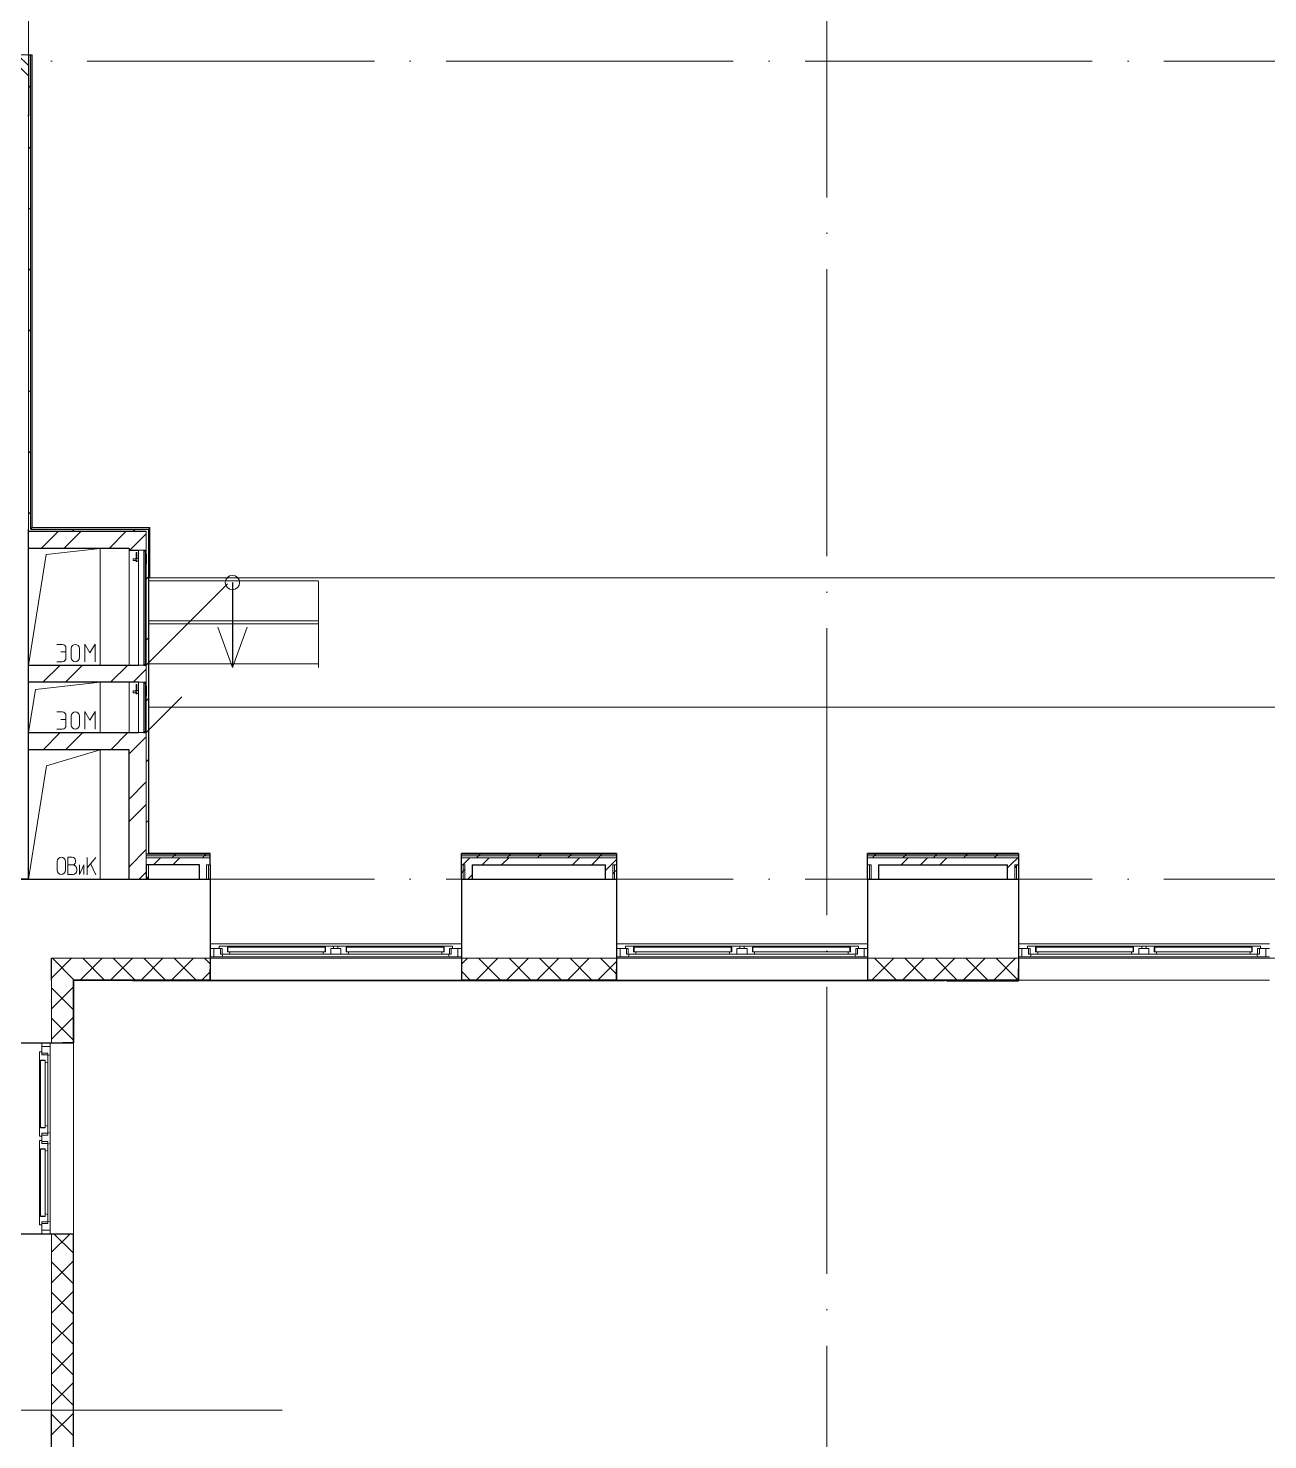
# Model space of a CAD drawing. Header units: millimetres. Extents: x -325553 to 627452, y -28539 to 738858.
# Drawn here: x 138654 to 147289, y 450974 to 460808 of the extents above; entities that cross this region are included whole.
import ezdxf

# ---------------------------------------------------------------- set-up
doc = ezdxf.new("R2010")
doc.units = ezdxf.units.MM
doc.linetypes.add('ADSK_Линия сетки', pattern=[25, 20, -2.5, 0, -2.5])
doc.linetypes.add('ADSK_Штриховая_ш2 п1_5', pattern=[4.5, 3, -1.5])
for name, color, linetype, lineweight in [('_ Окна', 7, 'Continuous', 9), ('Аннотация', 7, 'Continuous', 18), ('Двери', 252, 'Continuous', 9), ('Лестницы', 252, 'Continuous', 9), ('Линии', 7, 'Continuous', 9), ('Оборудование', 8, 'Continuous', 18), ('Ограждение', 252, 'Continuous', 9), ('Окна', 252, 'Continuous', 9), ('Оси', 252, 'Continuous', 9), ('Перекрытие', 252, 'Continuous', 18), ('Стены внутренние', 7, 'Continuous', 18), ('Стены наружные', 7, 'Continuous', 18), ('Стены штриховка', 7, 'Continuous', 9)]:
    doc.layers.add(name, color=color, linetype=linetype, lineweight=lineweight)
doc.layers.add('Узлы', color=7, linetype='Continuous')

# ---------------------------------------------------------------- blocks, each defined once
blk = doc.blocks.new('2 этаж')
at = {"layer": 'Двери', "lineweight": 18, "true_color": 0x636466}
h = blk.add_hatch(dxfattribs=at)
h.set_pattern_fill('FP_2', color=251, angle=90, style=0, pattern_type=2)
h.set_pattern_definition([(135, (137721.006, 23430.747), (-35.3553, -35.3553), [])])
h.paths.add_polyline_path([(137526, 22555.7), (137916, 22555.7), (137916, 22705.7), (137526, 22705.7), (137526, 22646)])
h.paths.add_polyline_path([(137526, 24405.7), (137916, 24405.7), (137916, 24555.7), (137526, 24555.7)])
at = {"color": 251, "lineweight": 18, "true_color": 0x636466}
for p, q in [((138219.3, 17114.4), (138189.3, 17114.4)), ((138189.3, 17114.4), (138189.3, 16994.4)), ((138383.5, 17112.4), (138323.5, 17040.9)), ((138323.5, 16992.4), (138323.5, 17112.4)), ((138115.1, 17023.1), (138115.1, 17085.7)), ((138172.5, 17023.1), (138172.5, 17085.7)), ((138222.6, 17061.1), (138189.3, 17061.1)), ((138242.6, 17081.1), (138242.6, 17091.1)), ((138252.6, 17021.1), (138252.6, 17031.1)), ((138271.7, 16994.4), (138300.4, 17061.1)), ((138271.7, 16994.4), (138271.7, 17061.1)), ((138300.4, 16994.4), (138300.4, 17061.1)), ((138383.5, 16992.4), (138347.5, 17069.5)), ((138189.3, 16994.4), (138226, 16994.4))]:
    blk.add_line(p, q, dxfattribs=at)
for centre, radius, start, end in [((138143.8, 17085.7), 28.7, 0, 180), ((138219.3, 17091.1), 23.3, 0, 90), ((138143.8, 17023.1), 28.7, 180, 0), ((138222.6, 17081.1), 20, 270, 0), ((138222.6, 17031.1), 30, 0, 90), ((138226, 17021.1), 26.7, 270, 0)]:
    blk.add_arc(centre, radius, start, end, dxfattribs=at)
at = {"layer": '_ Окна', "color": 251, "true_color": 0x636466}
for p, q in [((139206, 16478.7), (139181, 16478.7)), ((139206, 16420.7), (139206, 16478.7)), ((139304, 16486.7), (139301, 16486.7)), ((139301, 16486.7), (139301, 16454.7)), ((139301, 16454.7), (139304, 16454.7)), ((139981, 16486.7), (139304, 16486.7)), ((139304, 16486.7), (139304, 16454.7)), ((139304, 16454.7), (139304, 16486.7)), ((139304, 16454.7), (139981, 16454.7)), ((139981, 16454.7), (139981, 16486.7)), ((139981, 16486.7), (139981, 16454.7)), ((139984, 16486.7), (139981, 16486.7)), ((139981, 16454.7), (139984, 16454.7)), ((139984, 16454.7), (139984, 16486.7)), ((140131, 16486.7), (140128, 16486.7)), ((140128, 16486.7), (140128, 16454.7)), ((140128, 16454.7), (140131, 16454.7)), ((140808, 16486.7), (140131, 16486.7)), ((140131, 16486.7), (140131, 16454.7)), ((140131, 16454.7), (140131, 16486.7)), ((140131, 16454.7), (140808, 16454.7)), ((140808, 16454.7), (140808, 16486.7)), ((140808, 16486.7), (140808, 16454.7)), ((140811, 16486.7), (140808, 16486.7)), ((140808, 16454.7), (140811, 16454.7)), ((140811, 16454.7), (140811, 16486.7)), ((140931, 16478.7), (140906, 16478.7)), ((140906, 16478.7), (140906, 16420.7)), ((142036, 16478.7), (142011, 16478.7)), ((142036, 16420.7), (142036, 16478.7)), ((142134, 16486.7), (142131, 16486.7)), ((142131, 16486.7), (142131, 16454.7)), ((142131, 16454.7), (142134, 16454.7)), ((142811, 16486.7), (142134, 16486.7)), ((142134, 16486.7), (142134, 16454.7)), ((142134, 16454.7), (142134, 16486.7)), ((142134, 16454.7), (142811, 16454.7)), ((142811, 16454.7), (142811, 16486.7)), ((142811, 16486.7), (142811, 16454.7)), ((142814, 16486.7), (142811, 16486.7)), ((142811, 16454.7), (142814, 16454.7)), ((142814, 16454.7), (142814, 16486.7)), ((142961, 16486.7), (142958, 16486.7)), ((142958, 16486.7), (142958, 16454.7)), ((142958, 16454.7), (142961, 16454.7)), ((143638, 16486.7), (142961, 16486.7)), ((142961, 16486.7), (142961, 16454.7)), ((142961, 16454.7), (142961, 16486.7)), ((142961, 16454.7), (143638, 16454.7)), ((143638, 16454.7), (143638, 16486.7)), ((143638, 16486.7), (143638, 16454.7)), ((143641, 16486.7), (143638, 16486.7)), ((143638, 16454.7), (143641, 16454.7)), ((143641, 16454.7), (143641, 16486.7)), ((143761, 16478.7), (143736, 16478.7)), ((143736, 16478.7), (143736, 16420.7)), ((144836, 16478.7), (144811, 16478.7)), ((144836, 16420.7), (144836, 16478.7)), ((144934, 16486.7), (144931, 16486.7)), ((144931, 16486.7), (144931, 16454.7)), ((144931, 16454.7), (144934, 16454.7)), ((145611, 16486.7), (144934, 16486.7)), ((144934, 16486.7), (144934, 16454.7)), ((144934, 16454.7), (144934, 16486.7)), ((144934, 16454.7), (145611, 16454.7)), ((145611, 16454.7), (145611, 16486.7)), ((145611, 16486.7), (145611, 16454.7)), ((145614, 16486.7), (145611, 16486.7)), ((145611, 16454.7), (145614, 16454.7)), ((145614, 16454.7), (145614, 16486.7)), ((145761, 16486.7), (145758, 16486.7)), ((145758, 16486.7), (145758, 16454.7)), ((145758, 16454.7), (145761, 16454.7)), ((146438, 16486.7), (145761, 16486.7)), ((145761, 16486.7), (145761, 16454.7)), ((145761, 16454.7), (145761, 16486.7)), ((145761, 16454.7), (146438, 16454.7)), ((146438, 16454.7), (146438, 16486.7)), ((146438, 16486.7), (146438, 16454.7)), ((146441, 16486.7), (146438, 16486.7)), ((146438, 16454.7), (146441, 16454.7)), ((146441, 16454.7), (146441, 16486.7)), ((146561, 16478.7), (146536, 16478.7)), ((146536, 16478.7), (146536, 16420.7)), ((139181, 16420.7), (139206, 16420.7)), ((140906, 16420.7), (140931, 16420.7)), ((142011, 16420.7), (142036, 16420.7)), ((143736, 16420.7), (143761, 16420.7)), ((144811, 16420.7), (144836, 16420.7)), ((146536, 16420.7), (146561, 16420.7)), ((138008, 15820.7), (138008, 15795.7)), ((138008, 15795.7), (138066, 15795.7)), ((138066, 15795.7), (138066, 15820.7)), ((138032, 15700.7), (138000, 15700.7)), ((138000, 15700.7), (138000, 15697.7)), ((138032, 15697.7), (138000, 15697.7)), ((138000, 15697.7), (138000, 15230.7)), ((138000, 15697.7), (138032, 15697.7)), ((138032, 15697.7), (138032, 15700.7)), ((138032, 15230.7), (138032, 15697.7)), ((138000, 15230.7), (138032, 15230.7)), ((138032, 15230.7), (138000, 15230.7)), ((138000, 15230.7), (138000, 15227.7)), ((138000, 15227.7), (138032, 15227.7)), ((138032, 15227.7), (138032, 15230.7)), ((138032, 15083.7), (138000, 15083.7)), ((138000, 15083.7), (138000, 15080.7)), ((138032, 15080.7), (138000, 15080.7)), ((138000, 15080.7), (138000, 14613.7)), ((138000, 15080.7), (138032, 15080.7)), ((138032, 15080.7), (138032, 15083.7)), ((138032, 14613.7), (138032, 15080.7)), ((138000, 14613.7), (138032, 14613.7)), ((138032, 14613.7), (138000, 14613.7)), ((138000, 14613.7), (138000, 14610.7)), ((138000, 14610.7), (138032, 14610.7)), ((138032, 14610.7), (138032, 14613.7)), ((138008, 14515.7), (138008, 14490.7)), ((138066, 14515.7), (138008, 14515.7)), ((138066, 14490.7), (138066, 14515.7))]:
    blk.add_line(p, q, dxfattribs=at)
at = {"layer": '_ Окна', "color": 251, "lineweight": 18, "true_color": 0x636466}
for p, q in [((139244, 16478.7), (139206, 16478.7)), ((139206, 16478.7), (139206, 16420.7)), ((139300, 16495.7), (139244, 16495.7)), ((139244, 16495.7), (139244, 16478.7)), ((139244, 16478.7), (139264, 16478.7)), ((139252, 16437.7), (139252, 16478.7)), ((139264, 16437.7), (139252, 16437.7)), ((139264, 16478.7), (139264, 16437.7)), ((139264, 16437.7), (139314.5, 16437.7)), ((139265.5, 16420.7), (139270, 16437.7)), ((139301, 16494.7), (139300, 16495.7)), ((139302, 16495.7), (139301, 16494.7)), ((139301, 16454.7), (139301, 16486.7)), ((139301, 16486.7), (139319, 16486.7)), ((139319, 16454.7), (139301, 16454.7)), ((139316.6, 16495.7), (139302, 16495.7)), ((139314.5, 16437.7), (139319, 16454.7)), ((139319, 16486.7), (139316.6, 16495.7)), ((139968.4, 16495.7), (139966, 16486.7)), ((139966, 16486.7), (139984, 16486.7)), ((139984, 16454.7), (139966, 16454.7)), ((139966, 16454.7), (139970.6, 16437.7)), ((139983, 16495.7), (139968.4, 16495.7)), ((139970.6, 16437.7), (140021, 16437.7)), ((139984, 16494.7), (139983, 16495.7)), ((139985, 16495.7), (139984, 16494.7)), ((139984, 16486.7), (139984, 16454.7)), ((140041, 16495.7), (139985, 16495.7)), ((140021, 16437.7), (140021, 16478.7)), ((140021, 16478.7), (140041, 16478.7)), ((140041, 16478.7), (140041, 16495.7)), ((140127, 16495.7), (140071, 16495.7)), ((140071, 16495.7), (140071, 16478.7)), ((140071, 16478.7), (140091, 16478.7)), ((140091, 16478.7), (140091, 16437.7)), ((140091, 16437.7), (140141.5, 16437.7)), ((140128, 16494.7), (140127, 16495.7)), ((140129, 16495.7), (140128, 16494.7)), ((140128, 16454.7), (140128, 16486.7)), ((140128, 16486.7), (140146, 16486.7)), ((140146, 16454.7), (140128, 16454.7)), ((140143.6, 16495.7), (140129, 16495.7)), ((140141.5, 16437.7), (140146, 16454.7)), ((140146, 16486.7), (140143.6, 16495.7)), ((140795.4, 16495.7), (140793, 16486.7)), ((140793, 16486.7), (140811, 16486.7)), ((140811, 16454.7), (140793, 16454.7)), ((140793, 16454.7), (140797.6, 16437.7)), ((140810, 16495.7), (140795.4, 16495.7)), ((140797.6, 16437.7), (140848, 16437.7)), ((140811, 16494.7), (140810, 16495.7)), ((140812, 16495.7), (140811, 16494.7)), ((140811, 16486.7), (140811, 16454.7)), ((140868, 16495.7), (140812, 16495.7)), ((140842, 16437.7), (140846.6, 16420.7)), ((140848, 16437.7), (140848, 16478.7)), ((140848, 16478.7), (140868, 16478.7)), ((140860, 16437.7), (140848, 16437.7)), ((140860, 16478.7), (140860, 16437.7)), ((140868, 16478.7), (140868, 16495.7)), ((140906, 16478.7), (140868, 16478.7)), ((140906, 16420.7), (140906, 16478.7)), ((142074, 16478.7), (142036, 16478.7)), ((142036, 16478.7), (142036, 16420.7)), ((142130, 16495.7), (142074, 16495.7)), ((142074, 16495.7), (142074, 16478.7)), ((142074, 16478.7), (142094, 16478.7)), ((142082, 16437.7), (142082, 16478.7)), ((142094, 16437.7), (142082, 16437.7)), ((142094, 16478.7), (142094, 16437.7)), ((142094, 16437.7), (142144.5, 16437.7)), ((142095.5, 16420.7), (142100, 16437.7)), ((142131, 16494.7), (142130, 16495.7)), ((142132, 16495.7), (142131, 16494.7)), ((142131, 16454.7), (142131, 16486.7)), ((142131, 16486.7), (142149, 16486.7)), ((142149, 16454.7), (142131, 16454.7)), ((142146.6, 16495.7), (142132, 16495.7)), ((142144.5, 16437.7), (142149, 16454.7)), ((142149, 16486.7), (142146.6, 16495.7)), ((142798.4, 16495.7), (142796, 16486.7)), ((142796, 16486.7), (142814, 16486.7)), ((142814, 16454.7), (142796, 16454.7)), ((142796, 16454.7), (142800.6, 16437.7)), ((142813, 16495.7), (142798.4, 16495.7)), ((142800.6, 16437.7), (142851, 16437.7)), ((142814, 16494.7), (142813, 16495.7)), ((142815, 16495.7), (142814, 16494.7)), ((142814, 16486.7), (142814, 16454.7)), ((142871, 16495.7), (142815, 16495.7)), ((142851, 16437.7), (142851, 16478.7)), ((142851, 16478.7), (142871, 16478.7)), ((142871, 16478.7), (142871, 16495.7)), ((142957, 16495.7), (142901, 16495.7)), ((142901, 16495.7), (142901, 16478.7)), ((142901, 16478.7), (142921, 16478.7)), ((142921, 16478.7), (142921, 16437.7)), ((142921, 16437.7), (142971.5, 16437.7)), ((142958, 16494.7), (142957, 16495.7)), ((142959, 16495.7), (142958, 16494.7)), ((142958, 16454.7), (142958, 16486.7)), ((142958, 16486.7), (142976, 16486.7)), ((142976, 16454.7), (142958, 16454.7)), ((142973.6, 16495.7), (142959, 16495.7)), ((142971.5, 16437.7), (142976, 16454.7)), ((142976, 16486.7), (142973.6, 16495.7)), ((143625.4, 16495.7), (143623, 16486.7)), ((143623, 16486.7), (143641, 16486.7)), ((143641, 16454.7), (143623, 16454.7)), ((143623, 16454.7), (143627.6, 16437.7)), ((143640, 16495.7), (143625.4, 16495.7)), ((143627.6, 16437.7), (143678, 16437.7)), ((143641, 16494.7), (143640, 16495.7)), ((143642, 16495.7), (143641, 16494.7)), ((143641, 16486.7), (143641, 16454.7)), ((143698, 16495.7), (143642, 16495.7)), ((143672, 16437.7), (143676.6, 16420.7)), ((143678, 16437.7), (143678, 16478.7)), ((143678, 16478.7), (143698, 16478.7)), ((143690, 16437.7), (143678, 16437.7)), ((143690, 16478.7), (143690, 16437.7)), ((143698, 16478.7), (143698, 16495.7)), ((143736, 16478.7), (143698, 16478.7)), ((143736, 16420.7), (143736, 16478.7)), ((144874, 16478.7), (144836, 16478.7)), ((144836, 16478.7), (144836, 16420.7)), ((144930, 16495.7), (144874, 16495.7)), ((144874, 16495.7), (144874, 16478.7)), ((144874, 16478.7), (144894, 16478.7)), ((144882, 16437.7), (144882, 16478.7)), ((144894, 16437.7), (144882, 16437.7)), ((144894, 16478.7), (144894, 16437.7)), ((144894, 16437.7), (144944.5, 16437.7)), ((144895.5, 16420.7), (144900, 16437.7)), ((144931, 16494.7), (144930, 16495.7)), ((144932, 16495.7), (144931, 16494.7)), ((144931, 16454.7), (144931, 16486.7)), ((144931, 16486.7), (144949, 16486.7)), ((144949, 16454.7), (144931, 16454.7)), ((144946.6, 16495.7), (144932, 16495.7)), ((144944.5, 16437.7), (144949, 16454.7)), ((144949, 16486.7), (144946.6, 16495.7)), ((145598.4, 16495.7), (145596, 16486.7)), ((145596, 16486.7), (145614, 16486.7)), ((145614, 16454.7), (145596, 16454.7)), ((145596, 16454.7), (145600.6, 16437.7)), ((145613, 16495.7), (145598.4, 16495.7)), ((145600.6, 16437.7), (145651, 16437.7)), ((145614, 16494.7), (145613, 16495.7)), ((145615, 16495.7), (145614, 16494.7)), ((145614, 16486.7), (145614, 16454.7)), ((145671, 16495.7), (145615, 16495.7)), ((145651, 16437.7), (145651, 16478.7)), ((145651, 16478.7), (145671, 16478.7)), ((145671, 16478.7), (145671, 16495.7)), ((145757, 16495.7), (145701, 16495.7)), ((145701, 16495.7), (145701, 16478.7)), ((145701, 16478.7), (145721, 16478.7)), ((145721, 16478.7), (145721, 16437.7)), ((145721, 16437.7), (145771.5, 16437.7)), ((145758, 16494.7), (145757, 16495.7)), ((145759, 16495.7), (145758, 16494.7)), ((145758, 16454.7), (145758, 16486.7)), ((145758, 16486.7), (145776, 16486.7)), ((145776, 16454.7), (145758, 16454.7)), ((145773.6, 16495.7), (145759, 16495.7)), ((145771.5, 16437.7), (145776, 16454.7)), ((145776, 16486.7), (145773.6, 16495.7)), ((146425.4, 16495.7), (146423, 16486.7)), ((146423, 16486.7), (146441, 16486.7)), ((146441, 16454.7), (146423, 16454.7)), ((146423, 16454.7), (146427.6, 16437.7)), ((146440, 16495.7), (146425.4, 16495.7)), ((146427.6, 16437.7), (146478, 16437.7)), ((146441, 16494.7), (146440, 16495.7)), ((146442, 16495.7), (146441, 16494.7)), ((146441, 16486.7), (146441, 16454.7)), ((146498, 16495.7), (146442, 16495.7)), ((146472, 16437.7), (146476.6, 16420.7)), ((146478, 16437.7), (146478, 16478.7)), ((146478, 16478.7), (146498, 16478.7)), ((146490, 16437.7), (146478, 16437.7)), ((146490, 16478.7), (146490, 16437.7)), ((146498, 16478.7), (146498, 16495.7)), ((146536, 16478.7), (146498, 16478.7)), ((146536, 16420.7), (146536, 16478.7)), ((139206, 16420.7), (139265.5, 16420.7)), ((140846.6, 16420.7), (140906, 16420.7)), ((142036, 16420.7), (142095.5, 16420.7)), ((143676.6, 16420.7), (143736, 16420.7)), ((144836, 16420.7), (144895.5, 16420.7)), ((146476.6, 16420.7), (146536, 16420.7)), ((138008, 15757.7), (137991, 15757.7)), ((137991, 15757.7), (137991, 15701.7)), ((138066, 15795.7), (138008, 15795.7)), ((138008, 15795.7), (138008, 15757.7)), ((138008, 15737.7), (138008, 15757.7)), ((138008, 15749.7), (138049, 15749.7)), ((138049, 15737.7), (138008, 15737.7)), ((138049, 15749.7), (138049, 15737.7)), ((138049, 15687.3), (138049, 15737.7)), ((138049, 15731.7), (138066, 15736.3)), ((138066, 15736.3), (138066, 15795.7)), ((137991, 15701.7), (137992, 15700.7)), ((137992, 15700.7), (137991, 15699.7)), ((137991, 15699.7), (137991, 15685.2)), ((137991, 15685.2), (138000, 15682.7)), ((138000, 15682.7), (138000, 15700.7)), ((138000, 15700.7), (138032, 15700.7)), ((138032, 15700.7), (138032, 15682.7)), ((138032, 15682.7), (138049, 15687.3)), ((138000, 15245.7), (137991, 15243.3)), ((137991, 15243.3), (137991, 15228.7)), ((138000, 15227.7), (138000, 15245.7)), ((138049, 15241.2), (138032, 15245.7)), ((138032, 15245.7), (138032, 15227.7)), ((137991, 15228.7), (137992, 15227.7)), ((137992, 15227.7), (137991, 15226.7)), ((137991, 15226.7), (137991, 15170.7)), ((137991, 15170.7), (138008, 15170.7)), ((138032, 15227.7), (138000, 15227.7)), ((138008, 15190.7), (138049, 15190.7)), ((138008, 15170.7), (138008, 15190.7)), ((138049, 15178.7), (138008, 15178.7)), ((138008, 15170.7), (138008, 15140.7)), ((138049, 15190.7), (138049, 15241.2)), ((138066, 15192.2), (138049, 15196.7)), ((138049, 15190.7), (138049, 15178.7)), ((138066, 15119.3), (138066, 15192.2)), ((138008, 15140.7), (137991, 15140.7)), ((137991, 15140.7), (137991, 15084.7)), ((137991, 15084.7), (137992, 15083.7)), ((137992, 15083.7), (137991, 15082.7)), ((137991, 15082.7), (137991, 15068.2)), ((137991, 15068.2), (138000, 15065.7)), ((138000, 15065.7), (138000, 15083.7)), ((138000, 15083.7), (138032, 15083.7)), ((138008, 15120.7), (138008, 15140.7)), ((138008, 15132.7), (138049, 15132.7)), ((138049, 15120.7), (138008, 15120.7)), ((138032, 15083.7), (138032, 15065.7)), ((138032, 15065.7), (138049, 15070.3)), ((138049, 15132.7), (138049, 15120.7)), ((138049, 15070.3), (138049, 15120.7)), ((138049, 15114.7), (138066, 15119.3)), ((138000, 14628.7), (137991, 14626.3)), ((137991, 14626.3), (137991, 14611.7)), ((137991, 14611.7), (137992, 14610.7)), ((137992, 14610.7), (137991, 14609.7)), ((137991, 14609.7), (137991, 14553.7)), ((138000, 14610.7), (138000, 14628.7)), ((138032, 14610.7), (138000, 14610.7)), ((138008, 14573.7), (138049, 14573.7)), ((138008, 14553.7), (138008, 14573.7)), ((138049, 14561.7), (138008, 14561.7)), ((138049, 14624.2), (138032, 14628.7)), ((138032, 14628.7), (138032, 14610.7)), ((138049, 14573.7), (138049, 14624.2)), ((138066, 14575.2), (138049, 14579.7)), ((138049, 14573.7), (138049, 14561.7)), ((138066, 14515.7), (138066, 14575.2)), ((137991, 14553.7), (138008, 14553.7)), ((138008, 14553.7), (138008, 14515.7)), ((138008, 14515.7), (138066, 14515.7))]:
    blk.add_line(p, q, dxfattribs=at)
at = {"layer": 'Аннотация', "color": 251, "lineweight": 20, "true_color": 0x636466}
for q in [(139233.4, 18717.7), (139438.6, 18717.7)]:
    blk.add_line((139336, 18435.8), q, dxfattribs=at)
blk.add_circle((139336, 19027.7), 50, dxfattribs=at)
at = {"layer": 'Двери', "color": 251, "linetype": 'ADSK_Штриховая_ш2 п1_5', "true_color": 0x636466}
for p, q in [((137916, 22705.7), (137526, 22705.7)), ((137916, 22555.7), (137916, 22705.7))]:
    blk.add_line(p, q, dxfattribs=at)
at = {"layer": 'Лестницы', "color": 251, "true_color": 0x636466}
for p, q in [((139936, 19060.7), (138751, 19060.7)), ((139936, 19040.7), (138751, 19040.7)), ((139936, 18760.8), (138751, 18760.8)), ((139936, 18740.8), (138751, 18740.8)), ((139936, 18460.8), (138751, 18460.8))]:
    blk.add_line(p, q, dxfattribs=at)
at = {"layer": 'Линии', "color": 251, "lineweight": 18, "ltscale": 100, "true_color": 0x636466}
for p, q in [((137916, 18453.1), (138038.5, 19224.3)), ((138415.6, 19265.7), (138038.5, 19224.3)), ((138415.6, 19265.7), (138415.6, 18453.1)), ((138113.9, 18596.6), (138150.5, 18596.6)), ((138307, 18599.2), (138343.5, 18539.2)), ((138307, 18476.6), (138307, 18599.2)), ((138380, 18599.2), (138343.5, 18539.2)), ((138380, 18476.6), (138380, 18599.2)), ((138140, 18544.4), (138176.6, 18544.4)), ((138176.6, 18570.5), (138176.6, 18502.7)), ((138213.1, 18505.3), (138213.1, 18567.9)), ((138270.5, 18505.3), (138270.5, 18567.9)), ((138113.9, 18476.6), (138150.5, 18476.6)), ((138415.6, 18333.1), (137963.7, 18283.4)), ((138415.6, 18333.1), (138415.6, 17983.1)), ((137916, 17983.1), (137963.7, 18283.4)), ((138113.9, 18126.6), (138150.5, 18126.6)), ((138176.6, 18100.5), (138176.6, 18032.7)), ((138213.1, 18035.3), (138213.1, 18097.9)), ((138270.5, 18035.3), (138270.5, 18097.9)), ((138307, 18129.2), (138343.5, 18069.2)), ((138307, 18006.6), (138307, 18129.2)), ((138380, 18129.2), (138343.5, 18069.2)), ((138380, 18006.6), (138380, 18129.2)), ((138113.9, 18006.6), (138150.5, 18006.6)), ((138140, 18074.4), (138176.6, 18074.4)), ((138415.6, 17863.1), (138040.9, 17750.3)), ((138415.6, 17863.1), (138415.6, 16960.7)), ((137916, 16960.7), (138040.9, 17750.3))]:
    blk.add_line(p, q, dxfattribs=at)
at = {"layer": 'Линии', "color": 251, "ltscale": 100, "true_color": 0x636466}
blk.add_line((139936, 18435.8), (139936, 19035.7), dxfattribs=at)
at = {"layer": 'Линии', "color": 251, "lineweight": 18, "true_color": 0x636466}
for centre, radius, start, end in [((138150.5, 18570.5), 26.1, 0, 90), ((138241.8, 18567.9), 28.7, 0, 180), ((138150.5, 18502.7), 26.1, 270, 0), ((138241.8, 18505.3), 28.7, 180, 0), ((138150.5, 18100.5), 26.1, 0, 90), ((138241.8, 18097.9), 28.7, 0, 180), ((138150.5, 18032.7), 26.1, 270, 0), ((138241.8, 18035.3), 28.7, 180, 0)]:
    blk.add_arc(centre, radius, start, end, dxfattribs=at)
at = {"layer": 'Оборудование', "color": 251, "true_color": 0x636466}
for p, q in [((138663.2, 19192.7), (138645.7, 19192.7)), ((138645.7, 19192.7), (138645.7, 19180.5)), ((138645.7, 19180.5), (138663.2, 19180.5)), ((138665.1, 19194.7), (138663.2, 19192.7)), ((138663.2, 19192.7), (138663.2, 19180.5)), ((138663.2, 19180.5), (138665.1, 19178.5)), ((138681, 19196.2), (138665.1, 19196.2)), ((138665.1, 19196.2), (138665.1, 19176.9)), ((138665.1, 19176.9), (138681, 19176.9)), ((138665.6, 19237.2), (138665.6, 19191.4)), ((138670.6, 19237.2), (138665.6, 19237.2)), ((138665.6, 19181.8), (138665.6, 19173.5)), ((138670.6, 19191.4), (138670.6, 19237.2)), ((138670.6, 19173.5), (138670.6, 19181.8)), ((138717.4, 19253.1), (138681, 19253.1)), ((138681, 19253.1), (138681, 18453.1)), ((138718.3, 18454), (138718.3, 19252.2)), ((138728.1, 19246.1), (138718.3, 19246.1)), ((138729, 18461), (138729, 19245.1)), ((138736, 19234.1), (138730.5, 19234.1)), ((138736, 18472.1), (138736, 19234.1)), ((138738, 19225.1), (138736, 19225.1)), ((138738, 19221.1), (138738, 19225.1)), ((138738, 19221.1), (138738, 19225.1)), ((138738, 19221.1), (138738, 19160.6)), ((138665.6, 19173.5), (138670.6, 19173.5)), ((138736, 19156.6), (138738, 19156.6)), ((138738, 19156.6), (138738, 19160.6)), ((138738, 19156.6), (138738, 19160.6)), ((138736, 18453.1), (139301.7, 19018.8)), ((138681, 18453.1), (138717.4, 18453.1)), ((138718.3, 18460.1), (138728.1, 18460.1)), ((138730.5, 18472.1), (138736, 18472.1)), ((138665.6, 18317.2), (138665.6, 18271.4)), ((138670.6, 18317.2), (138665.6, 18317.2)), ((138670.6, 18271.4), (138670.6, 18317.2)), ((138717.4, 18333.1), (138681, 18333.1)), ((138681, 18333.1), (138681, 17983.1)), ((138718.3, 17984), (138718.3, 18332.2)), ((138728.1, 18326.1), (138718.3, 18326.1)), ((138729, 17991), (138729, 18325.1)), ((138736, 18314.1), (138730.5, 18314.1)), ((138736, 18002.1), (138736, 18314.1)), ((138738, 18305.1), (138736, 18305.1)), ((138738, 18301.1), (138738, 18305.1)), ((138738, 18301.1), (138738, 18305.1)), ((138738, 18301.1), (138738, 18240.6)), ((138663.2, 18272.7), (138645.7, 18272.7)), ((138645.7, 18272.7), (138645.7, 18260.5)), ((138645.7, 18260.5), (138663.2, 18260.5)), ((138665.1, 18274.7), (138663.2, 18272.7)), ((138663.2, 18272.7), (138663.2, 18260.5)), ((138663.2, 18260.5), (138665.1, 18258.5)), ((138681, 18276.2), (138665.1, 18276.2)), ((138665.1, 18276.2), (138665.1, 18256.9)), ((138665.1, 18256.9), (138681, 18256.9)), ((138665.6, 18261.8), (138665.6, 18253.5)), ((138665.6, 18253.5), (138670.6, 18253.5)), ((138670.6, 18253.5), (138670.6, 18261.8)), ((138736, 18236.6), (138738, 18236.6)), ((138736, 17983.1), (138983.5, 18230.6)), ((138738, 18236.6), (138738, 18240.6)), ((138738, 18236.6), (138738, 18240.6)), ((138729.2, 18011.1), (138728.1, 18011.1)), ((138728.1, 18011.1), (138729.2, 18011.1)), ((138730.5, 18002.1), (138736, 18002.1)), ((138681, 17983.1), (138717.4, 17983.1)), ((138718.3, 17990.1), (138728.1, 17990.1))]:
    blk.add_line(p, q, dxfattribs=at)
for points, knots in [([(138718.3, 19252.2), (138718.3, 19252.3), (138718.3, 19252.4), (138718.2, 19252.5), (138718.2, 19252.7), (138718, 19252.8), (138717.9, 19253), (138717.6, 19253.1), (138717.5, 19253.1), (138717.4, 19253.1)], [0, 0, 0, 0, 0.166667, 0.25, 0.333333, 0.5, 0.666667, 0.833333, 1, 1, 1, 1]), ([(138729, 19245.1), (138729, 19245.2), (138729, 19245.3), (138728.9, 19245.5), (138728.9, 19245.6), (138728.8, 19245.7), (138728.7, 19245.9), (138728.5, 19246), (138728.3, 19246.1), (138728.1, 19246.1), (138728.1, 19246.1)], [0, 0, 0, 0, 0.166667, 0.25, 0.333333, 0.416667, 0.541667, 0.666667, 0.833333, 1, 1, 1, 1]), ([(138730.5, 19234.1), (138730.4, 19234.1), (138730.2, 19234.1), (138730, 19234.2), (138729.8, 19234.3), (138729.6, 19234.4), (138729.5, 19234.5), (138729.3, 19234.7), (138729.2, 19234.9), (138729.1, 19235), (138729, 19235.3), (138729, 19235.5), (138729, 19235.6)], [0, 0, 0, 0, 0.166667, 0.25, 0.333333, 0.416667, 0.5, 0.583333, 0.666667, 0.75, 0.833333, 1, 1, 1, 1]), ([(138717.4, 18453.1), (138717.5, 18453.1), (138717.6, 18453.1), (138717.9, 18453.2), (138718, 18453.3), (138718.2, 18453.5), (138718.2, 18453.6), (138718.3, 18453.8), (138718.3, 18453.9), (138718.3, 18454)], [-1, -1, -1, -1, -0.833333, -0.666667, -0.5, -0.333333, -0.25, -0.166667, 0, 0, 0, 0]), ([(138728.1, 18460.1), (138728.1, 18460.1), (138728.3, 18460.1), (138728.5, 18460.2), (138728.7, 18460.3), (138728.8, 18460.4), (138728.9, 18460.6), (138728.9, 18460.7), (138729, 18460.8), (138729, 18461), (138729, 18461)], [-1, -1, -1, -1, -0.833333, -0.666667, -0.541667, -0.416667, -0.333333, -0.25, -0.166667, 0, 0, 0, 0]), ([(138729, 18470.6), (138729, 18470.7), (138729, 18470.9), (138729.1, 18471.1), (138729.2, 18471.3), (138729.3, 18471.5), (138729.5, 18471.6), (138729.6, 18471.8), (138729.8, 18471.9), (138730, 18472), (138730.2, 18472.1), (138730.4, 18472.1), (138730.5, 18472.1)], [-1, -1, -1, -1, -0.833333, -0.75, -0.666667, -0.583333, -0.5, -0.416667, -0.333333, -0.25, -0.166667, 0, 0, 0, 0]), ([(138718.3, 18332.2), (138718.3, 18332.3), (138718.3, 18332.4), (138718.2, 18332.5), (138718.2, 18332.7), (138718, 18332.8), (138717.9, 18333), (138717.6, 18333.1), (138717.5, 18333.1), (138717.4, 18333.1)], [0, 0, 0, 0, 0.166667, 0.25, 0.333333, 0.5, 0.666667, 0.833333, 1, 1, 1, 1]), ([(138729, 18325.1), (138729, 18325.2), (138729, 18325.3), (138728.9, 18325.5), (138728.9, 18325.6), (138728.8, 18325.7), (138728.7, 18325.9), (138728.5, 18326), (138728.3, 18326.1), (138728.1, 18326.1), (138728.1, 18326.1)], [0, 0, 0, 0, 0.166667, 0.25, 0.333333, 0.416667, 0.541667, 0.666667, 0.833333, 1, 1, 1, 1]), ([(138730.5, 18314.1), (138730.4, 18314.1), (138730.2, 18314.1), (138730, 18314.2), (138729.8, 18314.3), (138729.6, 18314.4), (138729.5, 18314.5), (138729.3, 18314.7), (138729.2, 18314.9), (138729.1, 18315), (138729, 18315.3), (138729, 18315.5), (138729, 18315.6)], [0, 0, 0, 0, 0.166667, 0.25, 0.333333, 0.416667, 0.5, 0.583333, 0.666667, 0.75, 0.833333, 1, 1, 1, 1]), ([(138729, 18000.6), (138729, 18000.7), (138729, 18000.9), (138729.1, 18001.1), (138729.2, 18001.3), (138729.3, 18001.5), (138729.5, 18001.6), (138729.6, 18001.8), (138729.8, 18001.9), (138730, 18002), (138730.2, 18002.1), (138730.4, 18002.1), (138730.5, 18002.1)], [-1, -1, -1, -1, -0.833333, -0.75, -0.666667, -0.583333, -0.5, -0.416667, -0.333333, -0.25, -0.166667, 0, 0, 0, 0]), ([(138717.4, 17983.1), (138717.5, 17983.1), (138717.6, 17983.1), (138717.9, 17983.2), (138718, 17983.3), (138718.2, 17983.5), (138718.2, 17983.6), (138718.3, 17983.8), (138718.3, 17983.9), (138718.3, 17984)], [-1, -1, -1, -1, -0.833333, -0.666667, -0.5, -0.333333, -0.25, -0.166667, 0, 0, 0, 0]), ([(138728.1, 17990.1), (138728.1, 17990.1), (138728.3, 17990.1), (138728.5, 17990.2), (138728.7, 17990.3), (138728.8, 17990.4), (138728.9, 17990.6), (138728.9, 17990.7), (138729, 17990.8), (138729, 17991), (138729, 17991)], [-1, -1, -1, -1, -0.833333, -0.666667, -0.541667, -0.416667, -0.333333, -0.25, -0.166667, 0, 0, 0, 0])]:
    blk.add_open_spline(points, degree=3, knots=knots, dxfattribs=at)
at = {"layer": 'Ограждение', "color": 251, "true_color": 0x636466}
for p, q in [((137931, 22705.7), (137941, 22705.7)), ((137941, 19410.7), (137941, 22705.7)), ((137941, 19410.7), (137931, 19400.7)), ((138761, 19410.7), (137941, 19410.7)), ((138761, 19410.7), (138751, 19400.7)), ((138761, 19060.7), (138761, 19410.7)), ((152841.3, 19060.7), (139936, 19060.7)), ((152841.3, 18160.7), (138751, 18160.7)), ((138751, 16960.7), (138751, 17060.7)), ((140931, 16510.7), (139181, 16510.7)), ((143761, 16510.7), (142011, 16510.7)), ((146561, 16510.7), (144811, 16510.7))]:
    blk.add_line(p, q, dxfattribs=at)
at = {"layer": 'Окна', "color": 251, "true_color": 0x636466}
for p, q in [((139302, 16495.7), (139300, 16495.7)), ((139314.5, 16437.7), (139970.6, 16437.7)), ((139968.4, 16495.7), (139316.6, 16495.7)), ((139985, 16495.7), (139983, 16495.7)), ((140091, 16437.7), (140021, 16437.7)), ((140041, 16495.7), (140071, 16495.7)), ((140071, 16478.7), (140041, 16478.7)), ((140129, 16495.7), (140127, 16495.7)), ((140141.5, 16437.7), (140797.6, 16437.7)), ((140795.4, 16495.7), (140143.6, 16495.7)), ((140812, 16495.7), (140810, 16495.7)), ((142132, 16495.7), (142130, 16495.7)), ((142144.5, 16437.7), (142800.6, 16437.7)), ((142798.4, 16495.7), (142146.6, 16495.7)), ((142815, 16495.7), (142813, 16495.7)), ((142921, 16437.7), (142851, 16437.7)), ((142871, 16495.7), (142901, 16495.7)), ((142901, 16478.7), (142871, 16478.7)), ((142959, 16495.7), (142957, 16495.7)), ((142971.5, 16437.7), (143627.6, 16437.7)), ((143625.4, 16495.7), (142973.6, 16495.7)), ((143642, 16495.7), (143640, 16495.7)), ((144932, 16495.7), (144930, 16495.7)), ((144944.5, 16437.7), (145600.6, 16437.7)), ((145598.4, 16495.7), (144946.6, 16495.7)), ((145615, 16495.7), (145613, 16495.7)), ((145721, 16437.7), (145651, 16437.7)), ((145671, 16495.7), (145701, 16495.7)), ((145701, 16478.7), (145671, 16478.7)), ((145759, 16495.7), (145757, 16495.7)), ((145771.5, 16437.7), (146427.6, 16437.7)), ((146425.4, 16495.7), (145773.6, 16495.7)), ((146442, 16495.7), (146440, 16495.7)), ((139265.5, 16420.7), (140846.6, 16420.7)), ((142095.5, 16420.7), (143676.6, 16420.7)), ((144895.5, 16420.7), (146476.6, 16420.7)), ((138066, 15192.2), (138066, 15736.3)), ((137991, 15701.7), (137991, 15699.7)), ((137991, 15685.2), (137991, 15243.3)), ((138049, 15241.2), (138049, 15687.3)), ((137991, 15228.7), (137991, 15226.7)), ((137991, 15084.7), (137991, 15082.7)), ((137991, 15068.2), (137991, 14626.3)), ((138049, 14624.2), (138049, 15070.3)), ((138066, 14575.2), (138066, 15119.3)), ((137991, 14611.7), (137991, 14609.7))]:
    blk.add_line(p, q, dxfattribs=at)
at = {"layer": 'Оси', "color": 251, "linetype": 'ADSK_Линия сетки', "ltscale": 100, "true_color": 0x636466}
for p, q in [((143476, 33711.4), (143476, -30995.4)), ((165326, 22660.7), (93565.9, 22660.7)), ((165326, 16960.7), (93603.7, 16960.7)), ((139683.5, 13260.7), (93565.9, 13260.7))]:
    blk.add_line(p, q, dxfattribs=at)
at = {"layer": 'Перекрытие', "color": 251, "ltscale": 100, "true_color": 0x636466}
for p, q in [((138415.6, 19265.7), (138415.6, 18453.1)), ((139936, 18460.7), (138751, 18460.7)), ((138415.6, 18333.1), (138415.6, 17983.1)), ((138415.6, 17863.1), (138415.6, 16960.7))]:
    blk.add_line(p, q, dxfattribs=at)
at = {"layer": 'Стены внутренние', "color": 251, "true_color": 0x636466}
for p, q in [((137916, 19400.7), (137916, 24405.7)), ((138076, 16410.7), (150451, 16410.7)), ((143761, 16410.7), (149386, 16410.7)), ((138076, 15820.7), (138076, 16258.7)), ((140931, 16258.7), (139181, 16258.7)), ((143761, 16258.7), (142011, 16258.7)), ((146561, 16258.7), (144811, 16258.7)), ((138228, 15820.7), (138228, 14490.7)), ((138076, 13260.7), (138076, 14490.7))]:
    blk.add_line(p, q, dxfattribs=at)
at = {"layer": 'Стены внутренние', "color": 251, "lineweight": 30, "true_color": 0x636466}
for p, q in [((137916, 22280.7), (137911, 22280.7)), ((137916, 18453.1), (137916, 19265.7)), ((137916, 17983.1), (137916, 18333.1)), ((137916, 16960.7), (137916, 17863.1)), ((137526, 16960.7), (138616, 16960.7)), ((137916, 16960.7), (137526, 16960.7)), ((138736, 16960.7), (139106, 16960.7)), ((139181, 16960.7), (139181, 16258.7)), ((140931, 16960.7), (140931, 16258.7)), ((141006, 16960.7), (141936, 16960.7)), ((142011, 16960.7), (142011, 16258.7)), ((143761, 16960.7), (143761, 16258.7)), ((143836, 16960.7), (144736, 16960.7)), ((144811, 16960.7), (144811, 16258.7)), ((138076, 16258.7), (138076, 16410.7)), ((138228, 16258.7), (139181, 16258.7)), ((138228, 16258.7), (138228, 15820.7)), ((140931, 16258.7), (142011, 16258.7)), ((143761, 16258.7), (144811, 16258.7)), ((137526, 15820.7), (138228, 15820.7)), ((137526, 14490.7), (138228, 14490.7)), ((138228, 12558.7), (138228, 14490.7)), ((138076, 12710.7), (138076, 13260.7))]:
    blk.add_line(p, q, dxfattribs=at)
at = {"layer": 'Стены внутренние', "color": 251, "linetype": 'Continuous', "lineweight": 9, "true_color": 0x636466}
for p, q in [((138076, 16271.1), (138215.7, 16410.7)), ((138231.5, 16260.7), (138081.5, 16410.7)), ((138277.8, 16260.7), (138427.8, 16410.7)), ((138443.6, 16260.7), (138293.6, 16410.7)), ((138489.9, 16260.7), (138639.9, 16410.7)), ((138655.7, 16260.7), (138505.7, 16410.7)), ((138702, 16260.7), (138852, 16410.7)), ((138867.9, 16260.7), (138717.9, 16410.7)), ((138914.2, 16260.7), (139064.2, 16410.7)), ((139080, 16260.7), (138930, 16410.7)), ((139181, 16371.9), (139142.1, 16410.7)), ((140931, 16368.4), (140973.4, 16410.7)), ((141035.5, 16260.7), (141185.5, 16410.7)), ((141201.3, 16260.7), (141051.3, 16410.7)), ((141247.6, 16260.7), (141397.6, 16410.7)), ((141413.4, 16260.7), (141263.4, 16410.7)), ((141459.8, 16260.7), (141609.8, 16410.7)), ((141625.6, 16260.7), (141475.6, 16410.7)), ((141671.9, 16260.7), (141821.9, 16410.7)), ((141837.7, 16260.7), (141687.7, 16410.7)), ((141884, 16260.7), (142011, 16387.7)), ((142009, 16301.6), (141899.8, 16410.7)), ((143793.2, 16260.7), (143943.2, 16410.7)), ((143959, 16260.7), (143809, 16410.7)), ((144005.3, 16260.7), (144155.3, 16410.7)), ((144171.2, 16260.7), (144021.2, 16410.7)), ((144217.5, 16260.7), (144367.5, 16410.7)), ((144383.3, 16260.7), (144233.3, 16410.7)), ((144429.6, 16260.7), (144579.6, 16410.7)), ((144595.4, 16260.7), (144445.4, 16410.7)), ((144641.7, 16260.7), (144791.7, 16410.7)), ((144807.6, 16260.7), (144657.6, 16410.7)), ((138895.8, 16260.7), (138894.6, 16258.7)), ((139105, 16258.7), (139103.8, 16260.7)), ((139126.3, 16260.7), (139179, 16313.4)), ((140989.2, 16260.7), (140933, 16316.9)), ((141568.6, 16258.7), (141567.5, 16260.7)), ((141711.4, 16260.7), (141710.5, 16259.2)), ((144384.3, 16258.7), (144383.1, 16260.7)), ((138076, 16059), (138226, 16209)), ((138226, 16054.1), (138076, 16204.1)), ((138076, 15846.8), (138226, 15996.8)), ((138226, 15841.9), (138076, 15991.9)), ((138076, 14361.9), (138202.8, 14488.7)), ((138226, 14357), (138092.3, 14490.7)), ((138076, 14149.8), (138226, 14299.8)), ((138226, 14144.9), (138076, 14294.9)), ((138076, 13937.7), (138226, 14087.7)), ((138226, 13932.8), (138076, 14082.8)), ((138076, 13725.5), (138226, 13875.5)), ((138226, 13720.6), (138076, 13870.6)), ((138076, 13513.4), (138226, 13663.4)), ((138226, 13508.5), (138076, 13658.5)), ((138228, 13478.5), (138226, 13475)), ((138076, 13301.3), (138226, 13451.3)), ((138226, 13296.4), (138076, 13446.4)), ((138076, 13089.1), (138226, 13239.1)), ((138226, 13084.2), (138076, 13234.2))]:
    blk.add_line(p, q, dxfattribs=at)
at = {"layer": 'Стены наружные', "color": 251, "lineweight": 30, "true_color": 0x636466}
for p, q in [((137916, 22705.7), (137916, 22280.7)), ((137916, 22705.7), (137931, 22705.7)), ((137931, 19400.7), (137931, 22705.7)), ((137916, 19265.7), (137916, 19400.7)), ((137916, 19385.7), (138736, 19385.7)), ((137931, 19400.7), (138751, 19400.7)), ((138751, 19400.7), (138751, 17140.7)), ((138616, 19265.7), (137916, 19265.7)), ((138616, 19265.7), (138616, 19253.1)), ((138616, 19253.1), (138681, 19253.1)), ((138717.6, 19253.1), (138736, 19253.1)), ((138736, 19234.1), (138736, 19253.1)), ((137916, 18453.1), (138681, 18453.1)), ((137916, 18333.1), (137916, 18453.1)), ((138717.6, 18453.1), (138736, 18453.1)), ((138736, 18453.1), (138736, 18472.1)), ((138681, 18333.1), (137916, 18333.1)), ((138717.6, 18333.1), (138736, 18333.1)), ((138736, 18314.1), (138736, 18333.1)), ((138736, 17983.1), (138736, 18002.1)), ((137916, 17983.1), (138681, 17983.1)), ((137916, 17863.1), (137916, 17983.1)), ((138717.6, 17983.1), (138736, 17983.1)), ((138616, 17863.1), (137916, 17863.1)), ((138616, 16960.7), (138616, 17863.1)), ((138751, 17135.7), (138736, 17135.7)), ((138751, 17135.7), (138736, 17135.7)), ((139181, 17140.7), (138751, 17140.7)), ((139181, 17060.7), (139181, 17140.7)), ((142011, 17140.7), (140931, 17140.7)), ((140931, 17060.7), (140931, 17140.7)), ((142011, 17140.7), (142011, 16960.7)), ((144811, 17140.7), (143761, 17140.7)), ((143761, 16960.7), (143761, 17140.7)), ((144811, 17140.7), (144811, 16960.7)), ((139106, 17060.7), (138736, 17060.7)), ((138736, 17060.7), (138736, 16960.7)), ((139106, 16960.7), (139106, 17060.7)), ((139181, 17060.7), (139181, 16960.7)), ((140931, 16960.7), (140931, 17060.7)), ((141006, 17060.7), (141936, 17060.7)), ((141006, 17060.7), (141006, 16960.7)), ((141936, 16960.7), (141936, 17060.7)), ((143836, 17060.7), (144736, 17060.7)), ((143836, 17060.7), (143836, 16960.7)), ((144736, 16960.7), (144736, 17060.7)), ((138616, 16960.7), (138736, 16960.7)), ((139106, 16960.7), (139181, 16960.7)), ((140931, 16960.7), (141006, 16960.7)), ((141936, 16960.7), (142011, 16960.7)), ((143761, 16960.7), (143836, 16960.7)), ((144736, 16960.7), (144811, 16960.7)), ((144811, 16257.7), (144311, 16257.7)), ((144311, 16257.7), (144311, 16252.7)), ((144311, 16252.7), (144811, 16252.7)), ((144811, 16257.7), (144811, 16252.7))]:
    blk.add_line(p, q, dxfattribs=at)
at = {"layer": 'Стены наружные', "color": 251, "linetype": 'Continuous', "lineweight": 9, "true_color": 0x636466}
for p, q in [((137916, 22475.1), (137931, 22490.1)), ((137916, 22050.8), (137931, 22065.8)), ((137916, 21626.5), (137931, 21641.5)), ((137916, 21202.3), (137931, 21217.3)), ((137916, 20778), (137931, 20793)), ((137916, 20353.7), (137931, 20368.7)), ((137916, 19929.5), (137931, 19944.5)), ((137916, 19505.2), (137931, 19520.2)), ((138004.8, 19265.7), (138124.8, 19385.7)), ((138162, 19265.7), (138282, 19385.7)), ((138220.8, 19385.7), (138235.8, 19400.7)), ((138476.3, 19265.7), (138596.3, 19385.7)), ((138645.1, 19385.7), (138660.1, 19400.7)), ((138620.8, 19253.1), (138736, 19368.3)), ((138736.1, 19052.5), (138751, 19067.4)), ((138736.3, 18628.4), (138751, 18643.2)), ((138015.1, 18333.1), (138135.1, 18453.1)), ((138172.2, 18333.1), (138292.2, 18453.1)), ((138486.5, 18333.1), (138606.5, 18453.1)), ((138643.7, 18333.1), (138736, 18425.4)), ((138736, 18203.9), (138751, 18218.9)), ((138016.5, 17863.1), (138136.5, 17983.1)), ((138173.7, 17863.1), (138293.7, 17983.1)), ((138488, 17863.1), (138608, 17983.1)), ((138616, 17833.9), (138736, 17953.9)), ((138736, 17779.6), (138751, 17794.6)), ((138616, 17519.6), (138736, 17639.6)), ((138616, 17362.5), (138736, 17482.5)), ((138736, 17355.4), (138751, 17370.4)), ((138616, 17048.2), (138736, 17168.2)), ((138915.7, 17110.7), (138928.2, 17123.2)), ((138928.2, 17123.2), (138940.7, 17135.7)), ((138940.7, 17135.7), (138945.7, 17140.7)), ((139127.8, 17110.7), (139140.3, 17123.2)), ((139140.3, 17123.2), (139152.8, 17135.7)), ((141037, 17110.7), (141049.5, 17123.2)), ((141049.5, 17123.2), (141062, 17135.7)), ((141062, 17135.7), (141067, 17140.7)), ((141249.1, 17110.7), (141261.6, 17123.2)), ((141261.6, 17123.2), (141274.1, 17135.7)), ((141461.2, 17110.7), (141473.7, 17123.2)), ((141473.7, 17123.2), (141486.2, 17135.7)), ((141486.2, 17135.7), (141491.2, 17140.7)), ((141673.4, 17110.7), (141685.9, 17123.2)), ((141685.9, 17123.2), (141698.4, 17135.7)), ((141885.5, 17110.7), (141898, 17123.2)), ((141898, 17123.2), (141910.5, 17135.7)), ((141910.5, 17135.7), (141915.5, 17140.7)), ((143794.7, 17110.7), (143807.2, 17123.2)), ((143807.2, 17123.2), (143819.7, 17135.7)), ((144006.8, 17110.7), (144019.3, 17123.2)), ((144019.3, 17123.2), (144031.8, 17135.7)), ((144031.8, 17135.7), (144036.8, 17140.7)), ((144219, 17110.7), (144231.5, 17123.2)), ((144231.5, 17123.2), (144244, 17135.7)), ((144431.1, 17110.7), (144443.6, 17123.2)), ((144443.6, 17123.2), (144456.1, 17135.7)), ((144456.1, 17135.7), (144461.1, 17140.7)), ((144643.2, 17110.7), (144655.7, 17123.2)), ((144655.7, 17123.2), (144668.2, 17135.7)), ((138785.7, 17060.7), (138835.7, 17110.7)), ((138920.7, 17060.7), (138970.7, 17110.7)), ((140931, 17004.8), (140943.5, 17017.3)), ((140940.8, 17060.7), (140990.8, 17110.7)), ((140943.5, 17017.3), (140956, 17029.8)), ((141075.7, 17060.7), (141125.7, 17110.7)), ((141210.6, 17060.7), (141260.6, 17110.7)), ((141704.1, 17060.7), (141754.1, 17110.7)), ((141839, 17060.7), (141889, 17110.7)), ((141936, 17022.8), (141974, 17060.7)), ((141974, 17060.7), (142011, 17097.8)), ((141998.5, 17011.6), (142011, 17024.1)), ((143994.1, 17060.7), (144044.1, 17110.7)), ((144129, 17060.7), (144179, 17110.7)), ((144263.9, 17060.7), (144313.9, 17110.7)), ((144736, 17039.4), (144757.4, 17060.7)), ((144757.4, 17060.7), (144807.4, 17110.7)), ((144786, 17041.4), (144798.5, 17053.9)), ((144798.5, 17053.9), (144805.3, 17060.7)), ((138685.7, 16960.7), (138736, 17011)), ((140975.7, 16960.7), (141006, 16991)), ((141986, 16999.1), (141998.5, 17011.6)), ((144387.7, 16252.7), (144384.8, 16257.7))]:
    blk.add_line(p, q, dxfattribs=at)
at = {"layer": 'Стены наружные', "color": 251, "true_color": 0x636466}
for p, q in [((138616, 18453.1), (138616, 19253.1)), ((138616, 17983.1), (138616, 18333.1)), ((138743.5, 16975.7), (138751, 16975.7)), ((138743.5, 16960.7), (138743.5, 16975.7)), ((138641, 16253.7), (138641, 16258.7)), ((141471, 16253.7), (138641, 16253.7)), ((139181, 16258.7), (140931, 16258.7)), ((139181, 16258.7), (139181, 16253.7)), ((140931, 16253.7), (140931, 16258.7)), ((141471, 16252.7), (141471, 16258.7)), ((141471, 16257.7), (144296, 16257.7)), ((144296, 16252.7), (141471, 16252.7)), ((144296, 16252.7), (144296, 16257.7))]:
    blk.add_line(p, q, dxfattribs=at)
at = {"layer": 'Стены штриховка', "color": 251, "true_color": 0x636466}
for p, q in [((138736, 19385.7), (138736, 19253.1)), ((138736, 18453.1), (138736, 18333.1)), ((138736, 17060.7), (138736, 17983.1)), ((139181, 17123.2), (138736, 17123.2)), ((138751, 17135.7), (139181, 17135.7)), ((139181, 17135.7), (138751, 17135.7)), ((140931, 17135.7), (142011, 17135.7)), ((142011, 17135.7), (140931, 17135.7)), ((142011, 17123.2), (140931, 17123.2)), ((143761, 17135.7), (144811, 17135.7)), ((144811, 17135.7), (143761, 17135.7)), ((144811, 17123.2), (143761, 17123.2)), ((139181, 17110.7), (138736, 17110.7)), ((139156, 16960.7), (139156, 17060.7)), ((139156, 17060.7), (139181, 17060.7)), ((139168.5, 16960.7), (139168.5, 17060.7)), ((142011, 17110.7), (140931, 17110.7)), ((140931, 17060.7), (140956, 17060.7)), ((140943.5, 16960.7), (140943.5, 17060.7)), ((140956, 16960.7), (140956, 17060.7)), ((141986, 16960.7), (141986, 17060.7)), ((141986, 17060.7), (142011, 17060.7)), ((141998.5, 16960.7), (141998.5, 17060.7)), ((144811, 17110.7), (143761, 17110.7)), ((143761, 17060.7), (143786, 17060.7)), ((143773.5, 16960.7), (143773.5, 17060.7)), ((143786, 16960.7), (143786, 17060.7)), ((144786, 16960.7), (144786, 17060.7)), ((144786, 17060.7), (144811, 17060.7)), ((144798.5, 16960.7), (144798.5, 17060.7)), ((139181, 16334.7), (139179, 16334.7)), ((139179, 16334.7), (139179, 16260.7)), ((140933, 16334.7), (140931, 16334.7)), ((140933, 16260.7), (140933, 16334.7)), ((142011, 16334.7), (142009, 16334.7)), ((142009, 16334.7), (142009, 16260.7)), ((143763, 16334.7), (143761, 16334.7)), ((143763, 16260.7), (143763, 16334.7)), ((144811, 16334.7), (144809, 16334.7)), ((144809, 16334.7), (144809, 16260.7)), ((139179, 16260.7), (138226, 16260.7)), ((138226, 16260.7), (138226, 15822.7)), ((138228, 16258.7), (138226, 16258.7)), ((142009, 16260.7), (140933, 16260.7)), ((144809, 16260.7), (143763, 16260.7)), ((138152, 15822.7), (138152, 15820.7)), ((138226, 15822.7), (138152, 15822.7)), ((138152, 14490.7), (138152, 14488.7)), ((138152, 14488.7), (138226, 14488.7)), ((138226, 14488.7), (138226, 12558.7))]:
    blk.add_line(p, q, dxfattribs=at)
at = {"layer": 'Узлы', "color": 251, "true_color": 0x636466}
blk.add_line((139336, 19027.7), (139336, 18435.8), dxfattribs=at)

msp = doc.modelspace()

# ---------------------------------------------------------------- block references
msp.add_blockref('2 этаж', (740.6, 437918.3))

doc.saveas('drawing.dxf')
